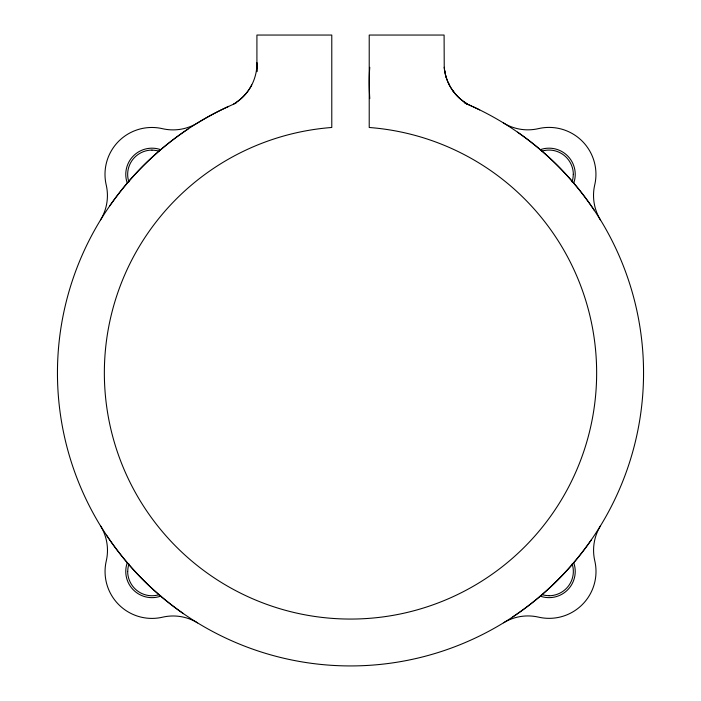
<?xml version="1.0" encoding="UTF-8"?>
<svg xmlns="http://www.w3.org/2000/svg" width="701" height="701" viewBox="0 0 701 701"><rect width="100%" height="100%" fill="white"/><g stroke="black" fill="none" stroke-linecap="round" stroke-linejoin="round"><path stroke-width="1.05" d="M127.284 562.675L126.951 563.63A26.209 26.209 0 0 0 160.354 596.271L160.818 596.095M573.716 183.145L574.049 182.181A26.209 26.209 0 0 0 540.646 149.55L540.182 149.725M100.602 526.039A293.141 293.141 0 0 1 100.532 219.974C124.647 180.692 158.128 147.184 197.393 123.043A293.044 293.044 0 0 1 228.657 106.394L236.079 103.073M600.398 219.781A293.141 293.141 0 0 1 600.468 525.846C576.353 565.129 542.872 598.628 503.607 622.768A293.141 293.141 0 0 1 197.559 622.874A46.722 46.722 0 0 0 162.772 617.143A46.888 46.888 0 0 1 106.307 560.774A46.836 46.836 0 0 0 100.637 526.013C124.769 565.286 158.286 598.759 197.559 622.882M251.738 84.97C247.602 92.891 241.24 99.656 233.468 104.09M228.657 106.394L225.994 107.63A275.686 218.712 0 0 0 210.282 115.595L207.706 117.014A303.533 184.775 0 0 0 200.083 121.422L197.393 123.043A46.836 46.836 0 0 1 162.641 128.721A46.888 46.888 0 0 0 106.263 185.178A46.722 46.722 0 0 1 100.523 219.965M160.739 149.699L159.775 149.366A26.209 26.209 0 0 0 127.144 182.759L127.319 183.233M540.261 596.122L541.225 596.455A26.209 26.209 0 0 0 573.856 563.061L573.681 562.588M472.632 106.526L479.668 109.873M471.755 106.131L464.859 103.065A293.044 293.044 0 0 1 471.694 106.105L472.868 106.64A293.044 293.044 0 0 1 481.683 110.872L482.498 111.284A293.044 293.044 0 0 1 500.873 121.387C541.277 145.58 575.696 179.701 600.363 219.799A46.836 46.836 0 0 1 594.693 185.046A46.888 46.888 0 0 0 538.228 128.677A46.722 46.722 0 0 1 503.441 122.938M463.799 101.68L465.543 102.793M444.232 67.261C445.407 82.429 454.432 96.65 467.663 104.151A46.827 46.827 0 0 1 444.232 67.261L444.092 35.05L369.217 35.05L369.217 127.486A246.147 246.147 0 0 1 560.476 501.364A246.147 246.147 0 0 1 140.524 501.355A246.147 246.147 0 0 1 331.783 127.477L331.783 35.05L256.916 35.05L256.916 71.397M452.995 90.893L454.055 92.374M448.526 83.296L449.227 84.821M445.775 75.918L446.222 77.347M444.679 70.67L444.855 71.905M256.803 71.66L256.916 62.783A46.827 46.827 0 0 1 236.693 102.092M591.25 539.989A293.044 293.044 0 0 1 512.834 616.88M183.425 613.655A293.044 293.044 0 0 1 106.534 535.24M109.75 205.831A293.044 293.044 0 0 1 188.166 128.94M517.575 132.165A293.044 293.044 0 0 1 594.466 210.572M503.607 622.768A46.836 46.836 0 0 1 538.359 617.099A46.888 46.888 0 0 0 594.737 560.634A46.722 46.722 0 0 1 600.477 525.855M128.853 181.883A24.439 24.263 -8.8 0 1 151.968 150.067M151.968 150.154A24.439 24.263 -8.8 0 1 159.46 151.346M159.477 594.553A24.439 24.263 81.2 0 1 127.652 571.438M127.748 571.438A24.439 24.263 81.2 0 1 128.94 563.955M572.147 563.928A24.439 24.263 -8.8 0 1 549.032 595.754M549.032 595.657A24.439 24.263 -8.8 0 1 541.54 594.466M541.523 151.267A24.439 24.263 81.2 0 1 573.348 174.374M573.252 174.374A24.439 24.263 81.2 0 1 572.06 181.866M369.777 67.34A24.404 2.348 89.1 0 0 369.252 85.583A24.404 2.348 89.1 0 0 369.786 98.604"/></g></svg>
